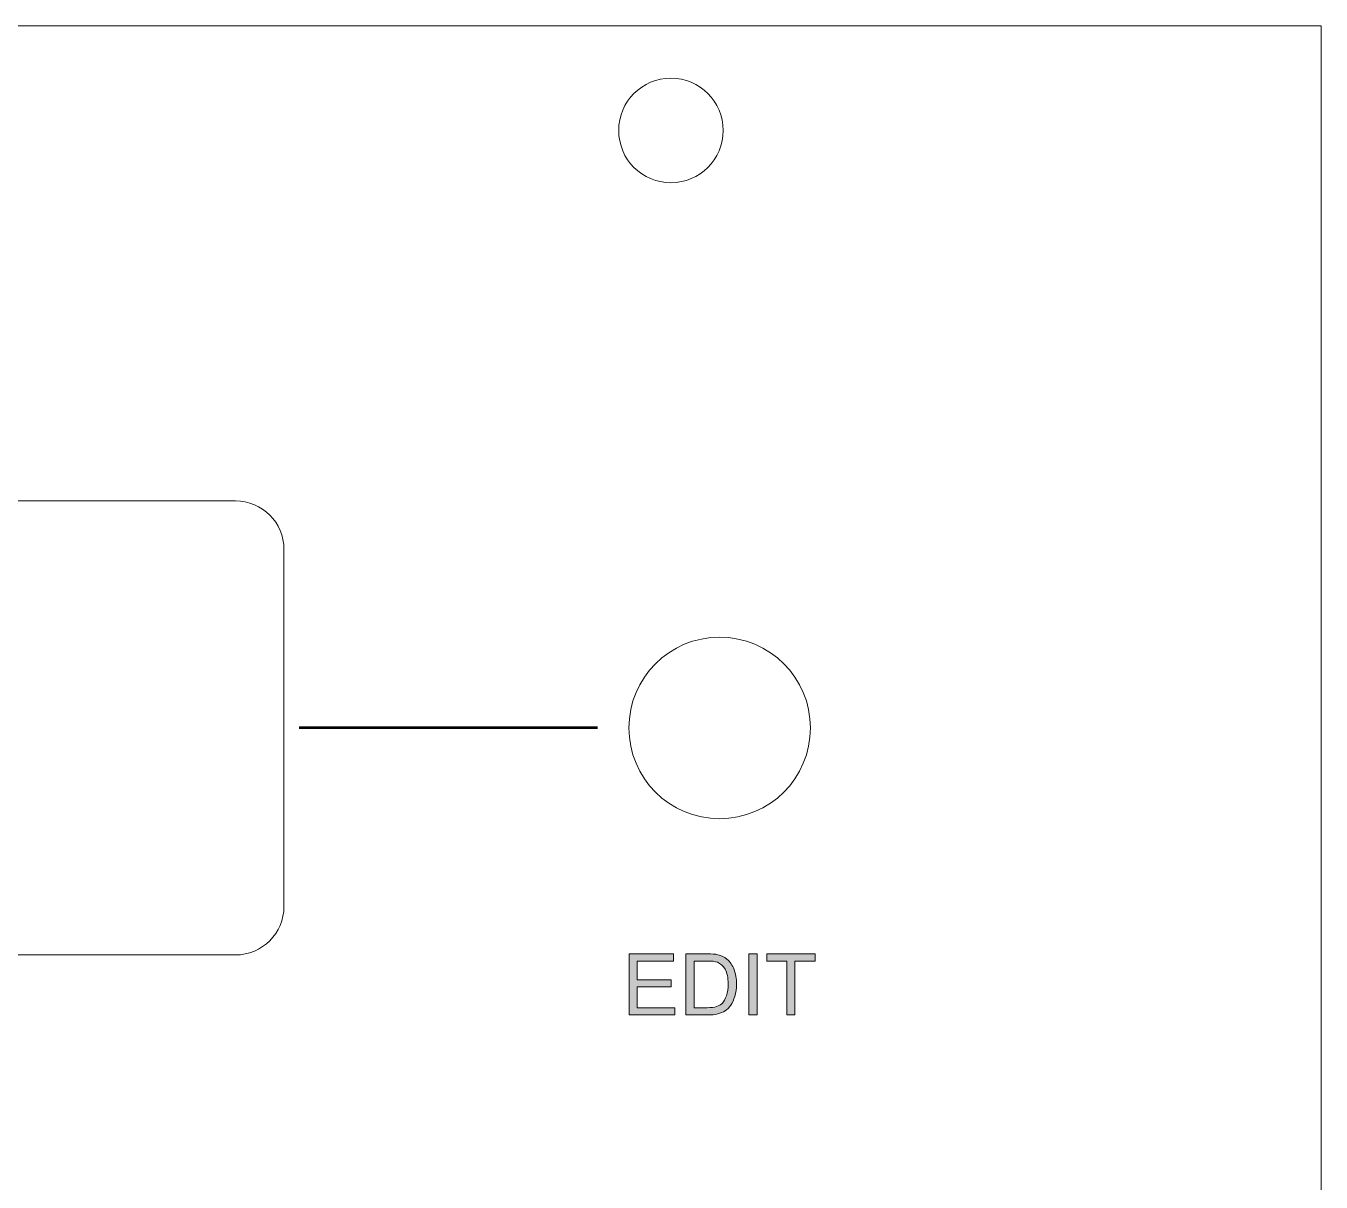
# Model space of a CAD drawing. Header units: inches. Extents: x -54 to 54, y -111 to 111.
# Drawn here: x 0.3 to 53.8, y 63.2 to 111 of the extents above; entities that cross this region are included whole.
import ezdxf

# ---------------------------------------------------------------- set-up
doc = ezdxf.new("R2010")
doc.units = ezdxf.units.IN
doc.header["$MEASUREMENT"] = 0
doc.layers.add('Decoupe', color=7, linetype='Continuous')
doc.layers.add('Impression', color=7, linetype='Continuous')

# ---------------------------------------------------------------- blocks, each defined once
blk = doc.blocks.new('block 62')
at = {"layer": 'Impression', "true_color": 0xffffff}
h = blk.add_hatch(color=7, dxfattribs=at)
h.dxf.hatch_style = 2
h.paths.add_polyline_path([(25.262, 70.146), (25.262, 72.671), (27.088, 72.671), (27.088, 72.373), (25.596, 72.373), (25.596, 71.599), (26.993, 71.599), (26.993, 71.303), (25.596, 71.303), (25.596, 70.444), (27.146, 70.444), (27.146, 70.146)])
h = blk.add_hatch(color=7, dxfattribs=at)
h.dxf.hatch_style = 2
edge = h.paths.add_edge_path()
edge.add_spline(control_points=[(27.608, 70.146), (27.608, 70.146), (27.608, 72.671), (27.608, 72.671), (27.608, 72.671), (28.478, 72.671), (28.478, 72.671), (28.674, 72.671), (28.824, 72.659), (28.927, 72.635), (29.072, 72.601), (29.195, 72.541), (29.298, 72.454), (29.431, 72.341), (29.531, 72.197), (29.596, 72.022), (29.662, 71.847), (29.696, 71.647), (29.696, 71.422), (29.696, 71.23), (29.673, 71.06), (29.628, 70.912), (29.584, 70.764), (29.526, 70.641), (29.456, 70.544), (29.386, 70.447), (29.309, 70.371), (29.226, 70.315), (29.143, 70.26), (29.042, 70.217), (28.925, 70.189), (28.807, 70.16), (28.672, 70.146), (28.519, 70.146), (28.519, 70.146), (27.608, 70.146), (27.608, 70.146)], knot_values=[0, 0, 0, 0, 1, 1, 1, 2, 2, 2, 3, 3, 3, 4, 4, 4, 5, 5, 5, 6, 6, 6, 7, 7, 7, 8, 8, 8, 9, 9, 9, 10, 10, 10, 11, 11, 11, 12, 12, 12, 12], degree=3, periodic=1)
edge = h.paths.add_edge_path()
edge.add_spline(control_points=[(27.942, 70.444), (27.942, 70.444), (28.481, 70.444), (28.481, 70.444), (28.648, 70.444), (28.778, 70.459), (28.873, 70.49), (28.968, 70.521), (29.043, 70.565), (29.1, 70.621), (29.179, 70.7), (29.24, 70.807), (29.285, 70.941), (29.329, 71.074), (29.351, 71.237), (29.351, 71.427), (29.351, 71.691), (29.308, 71.894), (29.221, 72.036), (29.134, 72.178), (29.029, 72.273), (28.905, 72.321), (28.815, 72.356), (28.671, 72.373), (28.473, 72.373), (28.473, 72.373), (27.942, 72.373), (27.942, 72.373), (27.942, 72.373), (27.942, 70.444), (27.942, 70.444)], knot_values=[0, 0, 0, 0, 1, 1, 1, 2, 2, 2, 3, 3, 3, 4, 4, 4, 5, 5, 5, 6, 6, 6, 7, 7, 7, 8, 8, 8, 9, 9, 9, 10, 10, 10, 10], degree=3, periodic=1)
h = blk.add_hatch(color=7, dxfattribs=at)
h.dxf.hatch_style = 2
h.paths.add_polyline_path([(30.212, 70.146), (30.212, 72.671), (30.546, 72.671), (30.546, 70.146)])
h = blk.add_hatch(color=7, dxfattribs=at)
h.dxf.hatch_style = 2
h.paths.add_polyline_path([(31.778, 70.146), (31.778, 72.373), (30.946, 72.373), (30.946, 72.671), (32.948, 72.671), (32.948, 72.373), (32.112, 72.373), (32.112, 70.146)])
at = {"layer": 'Impression', "lineweight": 0}
for points in [[(25.262, 70.146), (25.262, 72.671), (27.088, 72.671), (27.088, 72.373), (25.596, 72.373), (25.596, 71.599), (26.993, 71.599), (26.993, 71.303), (25.596, 71.303), (25.596, 70.444), (27.146, 70.444), (27.146, 70.146), (25.262, 70.146)], [(30.212, 70.146), (30.212, 72.671), (30.546, 72.671), (30.546, 70.146), (30.212, 70.146)], [(31.778, 70.146), (31.778, 72.373), (30.946, 72.373), (30.946, 72.671), (32.948, 72.671), (32.948, 72.373), (32.112, 72.373), (32.112, 70.146), (31.778, 70.146)]]:
    blk.add_lwpolyline(points, dxfattribs=at)
for points, knots in [([(27.608, 70.146), (27.608, 70.146), (27.608, 72.671), (27.608, 72.671), (27.608, 72.671), (28.478, 72.671), (28.478, 72.671), (28.674, 72.671), (28.824, 72.659), (28.927, 72.635), (29.072, 72.601), (29.195, 72.541), (29.298, 72.454), (29.431, 72.341), (29.531, 72.197), (29.596, 72.022), (29.662, 71.847), (29.696, 71.647), (29.696, 71.422), (29.696, 71.23), (29.673, 71.06), (29.628, 70.912), (29.584, 70.764), (29.526, 70.641), (29.456, 70.544), (29.386, 70.447), (29.309, 70.371), (29.226, 70.315), (29.143, 70.26), (29.042, 70.217), (28.925, 70.189), (28.807, 70.16), (28.672, 70.146), (28.519, 70.146), (28.519, 70.146), (27.608, 70.146), (27.608, 70.146)], [0, 0, 0, 0, 1, 1, 1, 2, 2, 2, 3, 3, 3, 4, 4, 4, 5, 5, 5, 6, 6, 6, 7, 7, 7, 8, 8, 8, 9, 9, 9, 10, 10, 10, 11, 11, 11, 12, 12, 12, 12]), ([(27.942, 70.444), (27.942, 70.444), (28.481, 70.444), (28.481, 70.444), (28.648, 70.444), (28.778, 70.459), (28.873, 70.49), (28.968, 70.521), (29.043, 70.565), (29.1, 70.621), (29.179, 70.7), (29.24, 70.807), (29.285, 70.941), (29.329, 71.074), (29.351, 71.237), (29.351, 71.427), (29.351, 71.691), (29.308, 71.894), (29.221, 72.036), (29.134, 72.178), (29.029, 72.273), (28.905, 72.321), (28.815, 72.356), (28.671, 72.373), (28.473, 72.373), (28.473, 72.373), (27.942, 72.373), (27.942, 72.373), (27.942, 72.373), (27.942, 70.444), (27.942, 70.444)], [0, 0, 0, 0, 1, 1, 1, 2, 2, 2, 3, 3, 3, 4, 4, 4, 5, 5, 5, 6, 6, 6, 7, 7, 7, 8, 8, 8, 9, 9, 9, 10, 10, 10, 10])]:
    blk.add_open_spline(points, degree=3, knots=knots, dxfattribs=at)

msp = doc.modelspace()

# ---------------------------------------------------------------- linework, layer by layer
at = {"layer": 'Decoupe', "color": 240, "lineweight": 18, "true_color": 0xed1c24}
msp.add_lwpolyline([(53.848, -110.998), (-53.848, -110.998), (-53.848, 110.998), (53.848, 110.998), (53.848, -110.998)], dxfattribs=at)
for points, knots in [([(29.146, 106.68), (29.146, 105.488), (28.18, 104.521), (26.987, 104.521), (25.795, 104.521), (24.828, 105.488), (24.828, 106.68), (24.828, 107.872), (25.795, 108.839), (26.987, 108.839), (28.18, 108.839), (29.146, 107.872), (29.146, 106.68)], [0, 0, 0, 0, 1, 1, 1, 2, 2, 2, 3, 3, 3, 4, 4, 4, 4]), ([(9, 72.625), (9, 72.625), (-37, 72.625), (-37, 72.625), (-38.105, 72.625), (-39, 73.52), (-39, 74.625), (-39, 74.625), (-39, 89.375), (-39, 89.375), (-39, 90.48), (-38.105, 91.375), (-37, 91.375), (-37, 91.375), (9, 91.375), (9, 91.375), (10.105, 91.375), (11, 90.48), (11, 89.375), (11, 89.375), (11, 74.625), (11, 74.625), (11, 73.52), (10.105, 72.625), (9, 72.625)], [0, 0, 0, 0, 1, 1, 1, 2, 2, 2, 3, 3, 3, 4, 4, 4, 5, 5, 5, 6, 6, 6, 7, 7, 7, 8, 8, 8, 8]), ([(32.75, 82), (32.75, 79.929), (31.071, 78.25), (29, 78.25), (26.929, 78.25), (25.25, 79.929), (25.25, 82), (25.25, 84.071), (26.929, 85.75), (29, 85.75), (31.071, 85.75), (32.75, 84.071), (32.75, 82)], [0, 0, 0, 0, 1, 1, 1, 2, 2, 2, 3, 3, 3, 4, 4, 4, 4])]:
    msp.add_open_spline(points, degree=3, knots=knots, dxfattribs=at)
at = {"layer": 'Impression', "color": 18, "lineweight": 53, "true_color": 0x010101}
msp.add_lwpolyline([(23.95, 82), (11.627, 82)], dxfattribs=at)

# ---------------------------------------------------------------- block references
at = {"layer": 'Impression'}
msp.add_blockref('block 62', (0, 0), dxfattribs=at)

doc.saveas('drawing.dxf')
